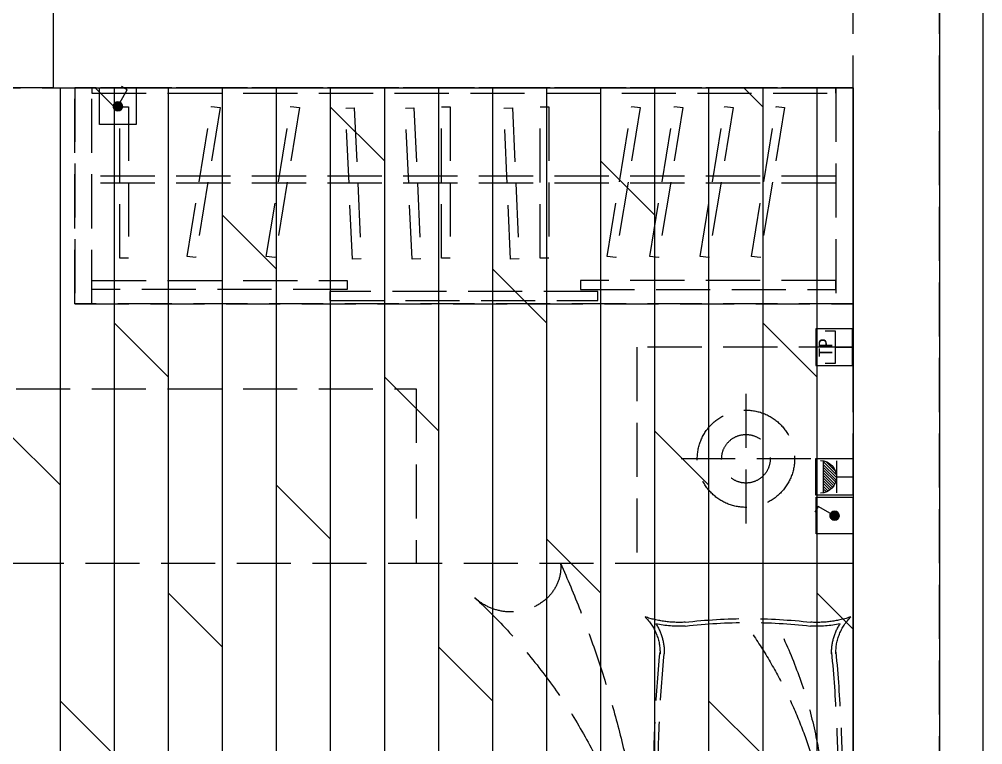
# Model space of a CAD drawing. Header units: millimetres. Extents: x -28014 to 297841, y -81741 to 47579.
# Drawn here: x 98155 to 100383, y -10351 to -8672 of the extents above; entities that cross this region are included whole.
import ezdxf

# ---------------------------------------------------------------- set-up
doc = ezdxf.new("R2010")
doc.units = ezdxf.units.MM
doc.header["$MEASUREMENT"] = 0
doc.linetypes.add('__DASH', pattern=[0.35, 0.25, -0.1])
doc.linetypes.add('DASH', pattern=[0.35, 0.25, -0.1])
for name, color, linetype in [('AR9-墙线', 160, 'Continuous'), ('AR9-梁', 1, 'DASH'), ('DS-4BS-固定家具(高柜)', 30, 'Continuous'), ('EM-开关图标', 14, 'Continuous'), ('EM-弱电图标', 14, 'Continuous'), ('EM-强电图标', 14, 'Continuous'), ('FC-地面造型线', 136, 'Continuous'), ('FF-活动家具', 51, 'Continuous'), ('RC-天花轮廓线', 30, 'Continuous'), ('装饰', 152, 'Continuous')]:
    doc.layers.add(name, color=color, linetype=linetype)
doc.styles.add('宋体', font='', dxfattribs={"width": 0.8})
doc.styles.get('宋体').set_extended_font_data('SimSun')

# ---------------------------------------------------------------- blocks, each defined once
blk = doc.blocks.new('g1')
at = {"linetype": '__DASH', "ltscale": 500}
for p, q in [((40, 500), (0, 500)), ((0, 500), (0, 0)), ((0, 0), (0, 500)), ((0, 500), (1800, 500)), ((1800, 500), (0, 500)), ((0, 500), (0, 0)), ((40, 0), (40, 500)), ((1210, 491.7), (590, 491.7)), ((590, 491.7), (590, 470.8)), ((1210, 470.8), (1210, 491.7)), ((1800, 500), (1760, 500)), ((1760, 500), (1760, 0)), ((1800, 0), (1800, 500)), ((1800, 500), (1800, 0)), ((1800, 0), (1800, 500)), ((590, 470.8), (1210, 470.8)), ((630, 466.7), (40, 466.7)), ((40, 466.7), (40, 445.8)), ((40, 445.8), (630, 445.8)), ((630, 445.8), (630, 466.7)), ((1170, 445.8), (1170, 466.7)), ((1170, 466.7), (1760, 466.7)), ((1760, 445.8), (1170, 445.8)), ((1760, 466.7), (1760, 445.8)), ((0, 0), (40, 0)), ((1800, 0), (0, 0)), ((0, 0), (1800, 0)), ((40, 12.5), (40, 0)), ((1760, 12.5), (40, 12.5)), ((40, 0), (1760, 0)), ((1760, 0), (1760, 12.5)), ((1760, 0), (1800, 0))]:
    blk.add_line(p, q, dxfattribs=at)
at = {"color": 8, "linetype": '__DASH', "ltscale": 500}
for p, q in [((158.1, 45.4), (215, 392.2)), ((234.8, 390), (177.9, 43.2)), ((215, 392.2), (234.8, 390)), ((276.9, 45.4), (333.7, 392.2)), ((353.5, 390), (296.7, 43.2)), ((333.7, 392.2), (353.5, 390)), ((393.4, 45.4), (450.2, 392.2)), ((470, 390), (413.2, 43.2)), ((450.2, 392.2), (470, 390)), ((492, 45.4), (548.8, 392.2)), ((568.6, 390), (511.8, 43.2)), ((548.8, 392.2), (568.6, 390)), ((703.7, 393.8), (723.7, 393.8)), ((703.7, 43.8), (703.7, 393.8)), ((723.7, 393.8), (723.7, 43.8)), ((771.9, 395.7), (791.8, 396.3)), ((787.4, 46), (771.9, 395.7)), ((791.8, 396.3), (807.4, 46.6)), ((931.6, 393.8), (951.6, 393.8)), ((931.6, 43.8), (931.6, 393.8)), ((951.6, 393.8), (951.6, 43.8)), ((999.8, 395.7), (1019.8, 396.3)), ((1015.3, 46), (999.8, 395.7)), ((1019.8, 396.3), (1035.3, 46.6)), ((1137.8, 395.7), (1157.8, 396.3)), ((1153.3, 46), (1137.8, 395.7)), ((1157.8, 396.3), (1173.3, 46.6)), ((1280.2, 45.4), (1337, 392.2)), ((1356.8, 390), (1300, 43.2)), ((1337, 392.2), (1356.8, 390)), ((1463.6, 45.4), (1520.4, 392.2)), ((1540.2, 390), (1483.4, 43.2)), ((1520.4, 392.2), (1540.2, 390)), ((1675.3, 393.8), (1695.3, 393.8)), ((1675.3, 43.8), (1675.3, 393.8)), ((1695.3, 393.8), (1695.3, 43.8)), ((40, 220.8), (1760, 220.8)), ((40, 204.2), (1760, 204.2)), ((177.9, 43.2), (158.1, 45.4)), ((296.7, 43.2), (276.9, 45.4)), ((413.2, 43.2), (393.4, 45.4)), ((511.8, 43.2), (492, 45.4)), ((807.4, 46.6), (787.4, 46)), ((1035.3, 46.6), (1015.3, 46)), ((1173.3, 46.6), (1153.3, 46)), ((1300, 43.2), (1280.2, 45.4)), ((1483.4, 43.2), (1463.6, 45.4)), ((723.7, 43.8), (703.7, 43.8)), ((951.6, 43.8), (931.6, 43.8)), ((1695.3, 43.8), (1675.3, 43.8))]:
    blk.add_line(p, q, dxfattribs=at)
blk = doc.blocks.new('jj54')
at = {"layer": 'FF-活动家具', "linetype": '__DASH', "ltscale": 500}
for p, q in [((-247.6, -108.2), (-247.6, -408.2)), ((-97.6, -258.2), (-397.6, -258.2)), ((-1950, -500), (0, -500)), ((0, -2300), (0, -500))]:
    blk.add_line(p, q, dxfattribs=at)
blk.add_lwpolyline([(0, 0), (-500, 0), (-500, -500), (0, -500)], close=True, dxfattribs=at)
blk.add_lwpolyline([(-1010.4, -2300), (-1010.4, -2703.8), (-2810.4, -2703.8), (-2810.4, -96.2), (-1010.4, -96.2), (-1010.4, -500)], dxfattribs=at)
for radius in [112.5, 56.2]:
    blk.add_circle((-247.6, -258.2), radius, dxfattribs=at)
at = {"layer": 'FF-活动家具', "linetype": '__DASH', "ltscale": 500, "extrusion": (0, 0, -1)}
for centre, major_axis, start_param, end_param in [((-790.6, -509.4), (-114.7, 0), 3.05043, 5.534538), ((-3407.1, -1486), (2942.3, 0), -0.381534, -0.027787), ((-1918.4, -1492.5), (-1455.4, 0), 2.37052, 3.074593), ((-402.2, -434.2), (-225.2, 0), 4.65173, 5.06992), ((-583.8, -706.2), (-137.5, 0), 2.415817, 3.168692), ((-402.2, -434.2), (235.1, 0), 1.510137, 1.801706), ((-583.8, -706.2), (-147.4, 0), 2.620589, 3.168692), ((-243, -1654.4), (-1140.4, 0), 1.442829, 1.698764), ((-243, -1654.4), (-1130.4, 0), 1.442829, 1.698764), ((-83.8, -434.2), (-235.1, 0), 4.48148, 4.773048), ((-83.8, -434.2), (225.2, 0), 1.213266, 1.631455), ((97.9, -706.2), (-147.4, 0), -0.0271, 0.521004), ((97.9, -706.2), (137.5, 0), 3.114493, 3.867368), ((-1297.4, -1248.8), (1247.9, 0), -0.546369, 0.002609), ((-1324, -1107.8), (-1259.4, 0), 2.749189, 3.143145), ((3688.1, -1024.5), (4149.5, 0), 3.056379, 3.226949), ((3688.1, -1024.5), (-4139.5, 0), -0.085213, 0.085356), ((-4174.1, -1024.5), (4139.5, 0), -0.085356, 0.085213), ((-4174.1, -1024.5), (4149.5, 0), -0.085356, 0.085213)]:
    blk.add_ellipse(centre, major_axis=major_axis, ratio=0.9, start_param=start_param, end_param=end_param, dxfattribs=at)
blk = doc.blocks.new('单开--平面')
at = {"linetype": 'Continuous'}
h = blk.add_hatch(color=0, dxfattribs=at)
edge = h.paths.add_edge_path()
edge.add_ellipse((132721.2, 52831.3), major_axis=(-33.7, 9.6), ratio=1, start_angle=0, end_angle=360, ccw=False)
at = {"color": 0, "linetype": 'Continuous'}
for p, q in [((132651, 52958.2), (132694.6, 52982.7)), ((132704.8, 52862.2), (132651, 52958.2))]:
    blk.add_line(p, q, dxfattribs=at)
at = {"color": 0, "linetype": 'Continuous', "extrusion": (0, 0, -1)}
blk.add_ellipse((132721.2, 52831.3), major_axis=(-33.7, 9.6), ratio=1, start_param=1.568207, end_param=7.851392, dxfattribs=at)
blk = doc.blocks.new('*U65')
at = {"elevation": 0}
blk.add_lwpolyline([(133190.8, 53112), (133275.8, 53112), (133275.8, 53197), (133190.8, 53197)], close=True, dxfattribs=at)
blk.add_circle((133233.3, 53154.5), 10.5)
at = {"xscale": 0.3, "yscale": 0.3, "zscale": 0.3}
blk.add_blockref('单开--平面', (93416.9, 37305.1), dxfattribs=at)
blk = doc.blocks.new('*U122')
blk.add_line((707547.7, -8262.3, 0), (707547.7, -8302.1))
blk.add_lwpolyline([(707505.2, -8302.1), (707590.2, -8302.1), (707590.2, -8217.1), (707505.2, -8217.1)], close=True)
blk.add_lwpolyline([(707510.6, -8238.4), (707510.6, -8262.3), (707584.9, -8262.3), (707584.9, -8238.4)])
at = {"linetype": 'ByBlock', "style": '宋体'}
blk.add_text('TP', height=31.85, dxfattribs=at).set_placement((707524.5, -8255.2))
blk = doc.blocks.new('五孔插座')
at = {"linetype": 'ByBlock'}
for p, q in [((702044.2, -7681.4), (702193.9, -7681.4)), ((702047.5, -7693.4), (702092.7, -7738.6)), ((702048.1, -7681.4), (702109.4, -7742.7)), ((702060.7, -7681.4), (702122.6, -7743.2)), ((702073.4, -7681.4), (702133.8, -7741.8)), ((702086, -7681.4), (702143.8, -7739.1)), ((702098.6, -7681.4), (702152.7, -7735.4)), ((702111.2, -7681.4), (702160.7, -7730.9)), ((702123.9, -7681.4), (702168, -7725.5)), ((702136.5, -7681.4), (702174.5, -7719.3)), ((702149.1, -7681.4), (702180.2, -7712.5)), ((702161.8, -7681.4), (702185.2, -7704.8)), ((702174.4, -7681.4), (702189.4, -7696.4)), ((702187, -7681.4), (702192.6, -7687)), ((702044.2, -7743.3), (702193.9, -7743.3)), ((702119, -7743.3), (702119, -7818.3))]:
    blk.add_line(p, q, dxfattribs=at)
blk.add_arc((702119, -7667.1), 76.2, 180.8917, 359.1083, dxfattribs=at)
blk = doc.blocks.new('*U78')
blk.add_lwpolyline([(701741.3, -9390.9), (701826.3, -9390.9), (701826.3, -9305.9), (701741.3, -9305.9)], close=True)
at = {"xscale": 0.496079054735609, "yscale": 0.496079054735609, "zscale": 0.496079054735609}
blk.add_blockref('五孔插座', (353477.3, -5512.4), dxfattribs=at)
blk = doc.blocks.new('rara')
at = {"layer": 'AR9-梁', "ltscale": 500}
for p, q in [((16650, -6600), (16650, -3900)), ((16450, -6600), (16450, -4600)), ((13700, -4800), (16450, -4800))]:
    blk.add_line(p, q, dxfattribs=at)

msp = doc.modelspace()

# ---------------------------------------------------------------- hatches: boundary and pattern name
at = {"layer": 'FC-地面造型线'}
h = msp.add_hatch(dxfattribs=at)
h.set_pattern_fill('DOLMIT', color=250, scale=500, angle=90)
h.paths.add_polyline_path([(93933.221, -11430.639), (93983.221, -11430.639), (93983.221, -11380.639), (94043.221, -11380.639), (94043.221, -11390.639), (94083.221, -11390.639), (94083.221, -11430.639), (94163.221, -11430.639), (94163.274, -11630.639), (95683.221, -11630.639), (95683.221, -11930.639), (96583.221, -11930.639), (96583.221, -11630.639), (97083.221, -11630.639), (97083.221, -8630.639), (97333.221, -8630.639), (97333.221, -8830.639), (97283.221, -8830.639), (97283.221, -12230.639), (100083.222, -12230.639), (100083.222, -8830.639), (98233.221, -8830.639), (98233.221, -8630.639), (98283.221, -8630.639), (98283.221, -8530.639), (98393.221, -8530.639), (98393.221, -7755.639), (98283.221, -7757.639), (98283.221, -7130.639), (97283.221, -7130.639), (97283.221, -7730.639), (97183.221, -7730.639), (97183.221, -7130.639), (96783.221, -7130.639), (96783.221, -7030.639), (98533.22, -7004.835), (98533.221, -4230.639), (95833.221, -4230.639), (95833.221, -7030.639), (95883.221, -7030.639), (95883.221, -7130.639), (94996.221, -7130.639), (94996.221, -7070.639), (95008.221, -7070.639), (95008.221, -7020.639), (94258.221, -7020.639), (94258.221, -7070.639), (94270.221, -7070.639), (94270.221, -7130.639), (94163.221, -7130.639), (94163.221, -10330.639), (93933.221, -10330.639)])

# ---------------------------------------------------------------- linework, layer by layer
at = {"layer": 'AR9-墙线'}
for p, q in [((100283.221, -6930.639), (100283.221, -8730.639)), ((98233.221, -8630.639), (98233.221, -8830.639)), ((100283.221, -8730.639), (100283.221, -13180.639)), ((98233.221, -8830.639), (98383.221, -8830.639)), ((98383.221, -8830.639), (100083.221, -8830.639)), ((100083.221, -8830.639), (100083.221, -12980.639))]:
    msp.add_line(p, q, dxfattribs=at)
at = {"layer": 'RC-天花轮廓线'}
msp.add_line((98233.221, -8830.639), (97333.221, -8830.639), dxfattribs=at)
at = {"layer": '装饰'}
msp.add_lwpolyline([(100283.222, -6830.639), (100383.222, -6830.639), (100383.222, -13280.639), (100283.222, -13280.639)], dxfattribs=at)

# ---------------------------------------------------------------- block references
at = {"layer": 'AR9-梁', "color": 144}
msp.add_blockref('rara', (83633.222, -4030.639), dxfattribs=at)
at = {"layer": 'DS-4BS-固定家具(高柜)', "rotation": 180}
msp.add_blockref('g1', (100083.221, -8830.639), dxfattribs=at)
at = {"layer": 'EM-开关图标', "xscale": -1}
msp.add_blockref('*U65', (231616.476, -62027.601), dxfattribs=at)
at = {"layer": 'EM-开关图标', "xscale": -1, "rotation": 90}
msp.add_blockref('*U65', (153195.18, 123413.005), dxfattribs=at)
at = {"layer": 'EM-弱电图标', "color": 8, "rotation": 90.00001537378235}
msp.add_blockref('*U122', (91780.49, -716978.37), dxfattribs=at)
at = {"layer": 'EM-强电图标', "color": 8, "xscale": -1, "rotation": 90}
msp.add_blockref('*U78', (90691.532, 692053.169), dxfattribs=at)
at = {"layer": 'FF-活动家具'}
msp.add_blockref('jj54', (100083.221, -9430.639), dxfattribs=at)

doc.saveas('drawing.dxf')
